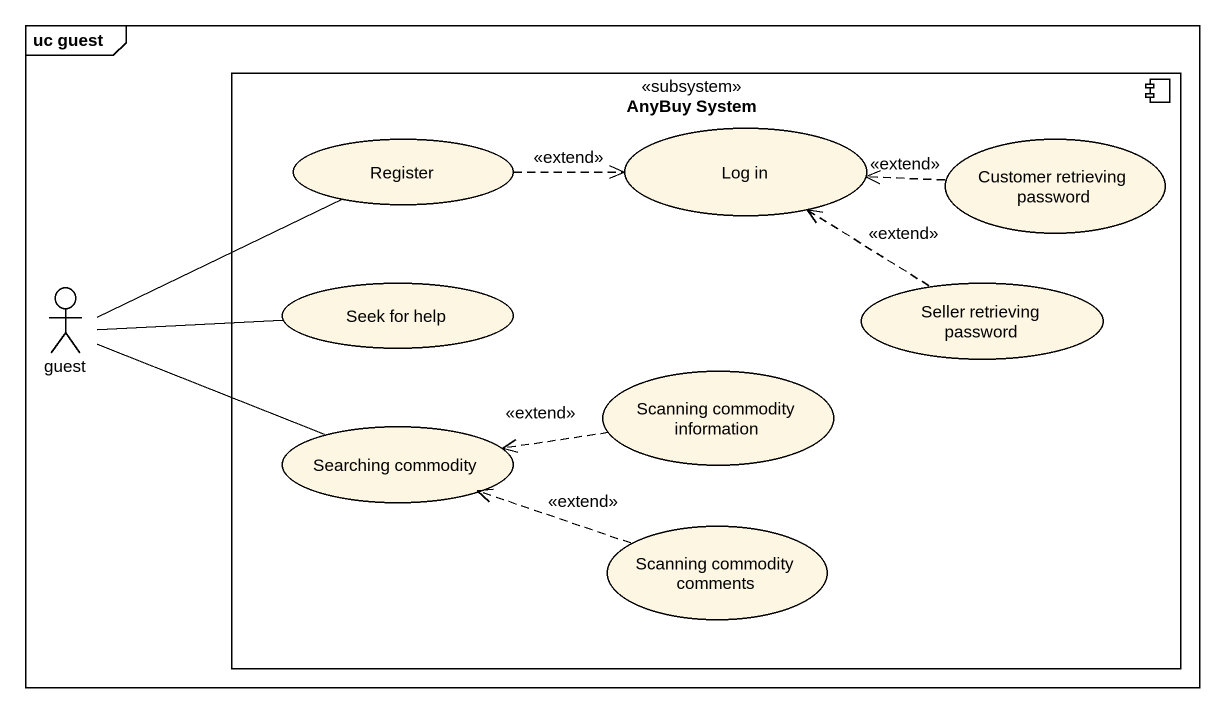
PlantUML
@startuml
mainframe uc guest
component "AnyBuy System" as AnyBuy_System <<subsystem>> {
  usecase Register
  usecase "Log in" as Log_in
  usecase "Customer retrieving password" as Customer_retrieving_password
  usecase "Seek for help" as Seek_for_help
  usecase "Seller retrieving password" as Seller_retrieving_password
  usecase "Scanning commodity information" as Scanning_commodity
  usecase "Searching commodity" as Searching_commodity
  usecase "Scanning commodity comments" as Scanning_commodity_comments
}
actor guest
Register .right.> Log_in : <<extend>>
Customer_retrieving_password .left.> Log_in : <<extend>>
guest -right- Register
guest -right- Seek_for_help
guest -right- Searching_commodity
Seller_retrieving_password .up.> Log_in : <<extend>>
Scanning_commodity .left.> Searching_commodity : <<extend>>
Scanning_commodity_comments .left.> Searching_commodity : <<extend>>
@enduml
